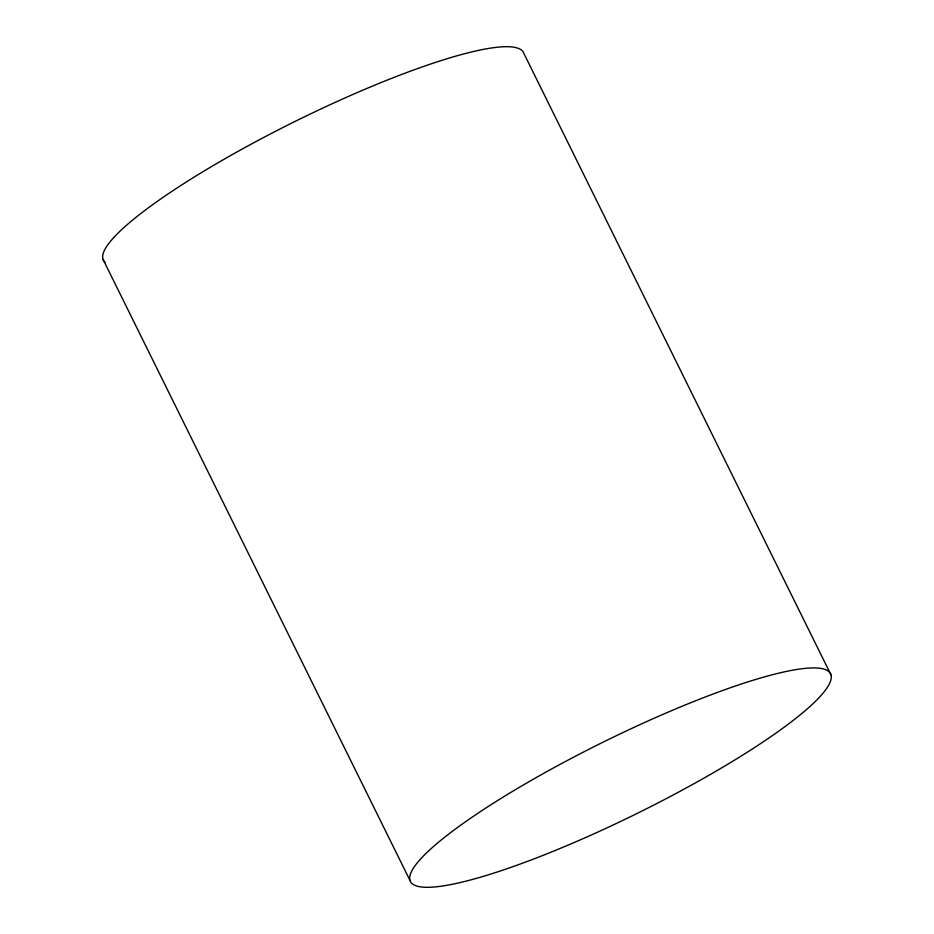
<?xml version="1.0" encoding="UTF-8"?>
<svg xmlns="http://www.w3.org/2000/svg" width="934" height="934" viewBox="0 0 934 934"><rect width="100%" height="100%" fill="white"/><g stroke="black" fill="none" stroke-linecap="round" stroke-linejoin="round"><path stroke-width="1.4" d="M830.933 674.733A234.341 39.485 -26.3 0 0 504.804 796.083A234.341 39.485 -26.3 0 0 525.679 862.024A234.341 39.485 -26.3 0 0 830.933 674.733L523.904 53.507A234.341 39.485 -26.3 0 0 291.63 123.136A234.341 39.485 -26.3 0 0 105.005 262.349M102.985 259.267L410.014 880.493"/></g></svg>
